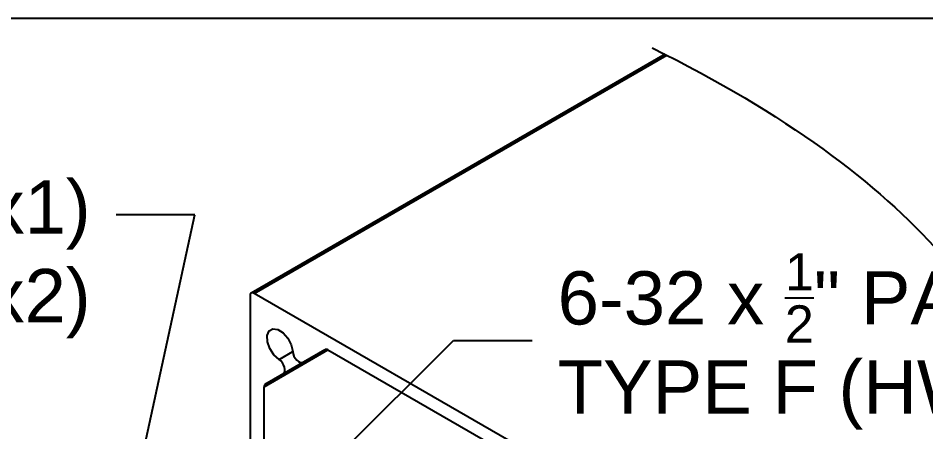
# Model space of a CAD drawing. Extents: x -0.01 to 8.01, y -6.95 to 0.
# Drawn here: x 1.637 to 4.836, y -1.458 to 0 of the extents above; entities that cross this region are included whole.
import ezdxf
from ezdxf import colors
from ezdxf.entities.mleader import LeaderData, LeaderLine
from ezdxf.math import Vec2, Vec3

# ---------------------------------------------------------------- set-up
doc = ezdxf.new("R2010")
doc.units = 0
doc.header["$LTSCALE"] = 0.5
doc.header["$MEASUREMENT"] = 0
doc.layers.add('FAB DWG', color=221, linetype='CONTINUOUS')
doc.layers.add('Housing', color=150, linetype='CONTINUOUS')
doc.layers.add('Text-Unprinted', color=131, linetype='CONTINUOUS', plot=False)
doc.styles.add('LSAD_Standard', font='arial.ttf')

msp = doc.modelspace()

# ---------------------------------------------------------------- linework, layer by layer
at = {"layer": 'Housing', "transparency": 16777216}
for p, q in [((3.9167, -0.1273), (2.4585, -0.9691)), ((2.4685, -0.9701), (3.9229, -0.1305)), ((2.4544, -0.9783), (2.4544, -2.1087)), ((3.5529, -1.596), (2.4685, -0.9701)), ((2.5039, -1.2993), (2.7289, -1.1694)), ((2.508, -1.2901), (2.7195, -1.1681)), ((2.5566, -1.2029), (2.6049, -1.175)), ((2.5705, -1.2541), (2.7194, -1.1681)), ((2.6423, -1.2126), (2.7193, -1.1682)), ((2.6423, -1.2126), (2.7189, -1.1684)), ((2.7289, -1.1694), (3.3058, -1.5024)), ((2.508, -1.2901), (2.5705, -1.2541)), ((2.5039, -1.9362), (2.5039, -1.2993))]:
    msp.add_line(p, q, dxfattribs=at)
at = {"layer": 'Housing', "transparency": 16777216, "flags": 128}
for points in [[(2.5566, -1.2029), (2.5386, -1.1866), (2.5243, -1.1645), (2.516, -1.1404), (2.5151, -1.1184), (2.5219, -1.1022), (2.5351, -1.0945), (2.5525, -1.0968), (2.5711, -1.1085), (2.5878, -1.1278), (2.5998, -1.1513), (2.6049, -1.1749)], [(2.6049, -1.1749), (2.6062, -1.1828), (2.6092, -1.1908), (2.6136, -1.1985), (2.6191, -1.2051), (2.6252, -1.2101), (2.6314, -1.2132), (2.6373, -1.2141), (2.6423, -1.2126)], [(2.5705, -1.2541), (2.5743, -1.2505), (2.5764, -1.245), (2.5769, -1.238), (2.5756, -1.2302), (2.5726, -1.2222), (2.5682, -1.2145), (2.5627, -1.2079), (2.5566, -1.2029)]]:
    msp.add_lwpolyline(points, dxfattribs=at)
at = {"layer": 'Housing', "transparency": 16777216}
for centre, radius, start, end in [((2.463, -0.9769), 0.00873, 50.7967, 189.214), ((2.723, -1.1775), 0.0101, 54.3818, 114.314), ((2.5139, -1.2983), 0.0101, 125.698, 185.6204)]:
    msp.add_arc(centre, radius, start, end, dxfattribs=at)
at = {"layer": 'Housing', "color": 1, "transparency": 16777216}
msp.add_open_spline([(3.8712, -0.1046), (4.3422, -0.338), (4.6656, -0.5802), (4.8861, -0.8284)], degree=3, dxfattribs=at)
at = {"layer": 'Text-Unprinted', "ltscale": 0.5, "transparency": 16777216}
msp.add_lwpolyline([(0, 0), (6.7639, 0), (6.7639, -6.942), (0, -6.942)], close=True, dxfattribs=at)

# ---------------------------------------------------------------- leaders
at = {"layer": 'FAB DWG', "ltscale": 0.5, "transparency": 16777216}
ml = msp.add_multileader_mtext('Standard', dxfattribs=at)
ml.set_content('\\A1;CV00267 (x1)\\PHW63214 (x2)', color=256, style='LSAD_Standard')
ml.set_leader_properties()
ml.build(insert=Vec2(0, 0))
ml.multileader.update_dxf_attribs({"text_left_attachment_type": 2, "dogleg_length": 0.36, "arrow_head_size": 0.1875})
ctx = ml.context
ctx.base_point, ctx.char_height, ctx.arrow_head_size, ctx.landing_gap_size, ctx.plane_origin = Vec3(0.1445, -0.8522), 0.1875, 0.1875, 0.09, Vec3(0.5044, 13.053)
ctx.left_attachment, ctx.text_align_type = 2, 2
notes = []
notes.append((ctx, [(1, (1, 1, 0), (2.2599, -0.6928), (-1, 0), 0.2772, [(0, [(1.7513, -3.0333)], 0, [])])]))
ctx.mtext.insert, ctx.mtext.width, ctx.mtext.defined_height, ctx.mtext.alignment, ctx.mtext.flow_direction = Vec3(1.8927, -0.5715), 1.904564, 0.4885, 3, 5
ml = msp.add_multileader_mtext('Standard', dxfattribs=at)
ml.set_content('\\A1;6-32 x {\\H0.7x;\\S1/2;}" PAN\\PTYPE F (HW63212)', color=256, style='LSAD_Standard')
ml.set_leader_properties()
ml.build(insert=Vec2(0, 0))
ml.multileader.update_dxf_attribs({"text_left_attachment_type": 2, "dogleg_length": 0.36, "arrow_head_size": 0.1875})
ctx = ml.context
ctx.base_point, ctx.char_height, ctx.arrow_head_size, ctx.landing_gap_size, ctx.plane_origin = Vec3(3.4482, -1.1362), 0.1875, 0.1875, 0.09, Vec3(2.4707, 15.087)
ctx.left_attachment = 2
notes.append((ctx, [(0, (1, 1, 0), (3.171, -1.1362), (1, 0), 0.2772, [(3, [(3.4092, -3.2265), (1.1991, -1.9569), (2.9681, -4.081), (1.2685, -3.0288)], 0, [])])]))
ctx.mtext.insert, ctx.mtext.width, ctx.mtext.defined_height, ctx.mtext.flow_direction = Vec3(3.5382, -0.8284), 2.351815, 0.6491, 5
for ctx, leaders in notes:
    for number, flags, end, landing, length, lines in leaders:
        leader = LeaderData()
        leader.index, (leader.has_last_leader_line, leader.has_dogleg_vector, leader.attachment_direction) = number, flags
        leader.last_leader_point, leader.dogleg_vector, leader.dogleg_length = Vec3(end), Vec3(landing), length
        for number, points, colour, breaks in lines:
            line = LeaderLine()
            line.index, line.vertices, line.color, line.breaks = number, Vec3.list(points), colors.encode_raw_color(colour), breaks
            leader.lines.append(line)
        ctx.leaders.append(leader)

doc.saveas('drawing.dxf')
